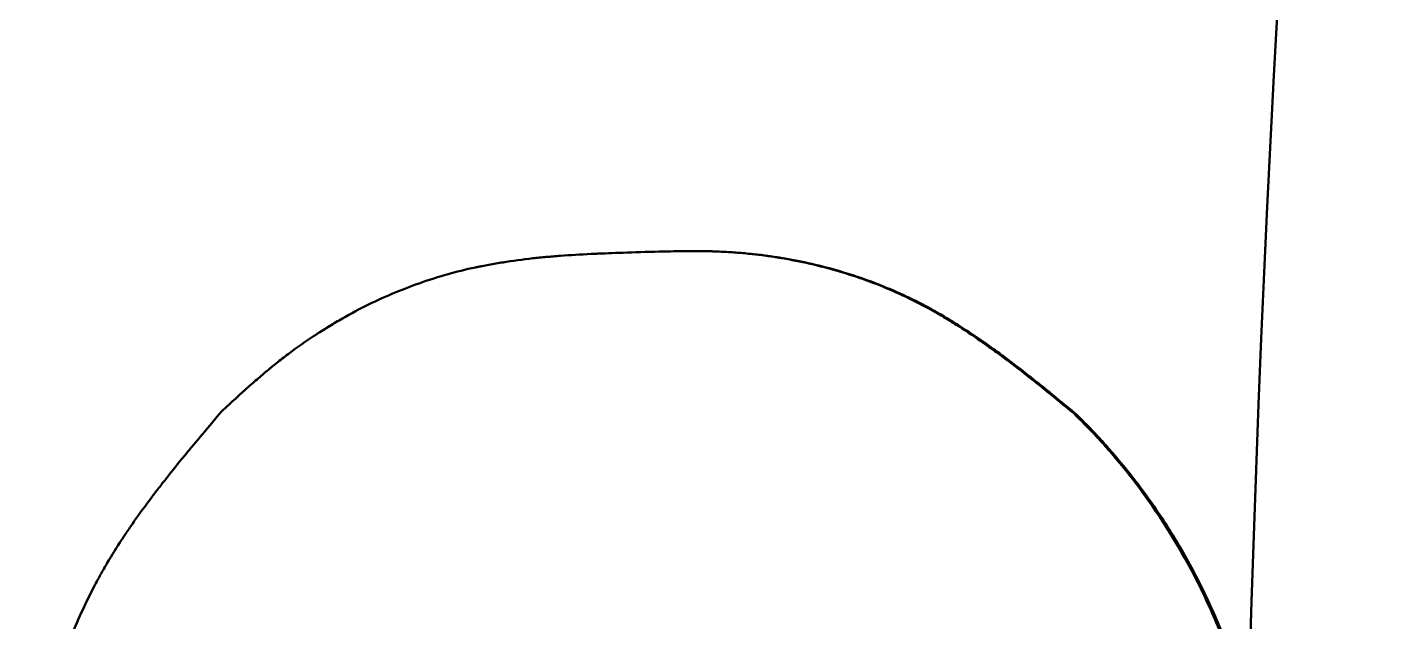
# Model space of a CAD drawing. Header units: millimetres. Extents: x 1510 to 10524, y 7125 to 13164.
# Drawn here: x 5035.53 to 5037.041, y 10711.475 to 10712.131 of the extents above; entities that cross this region are included whole.
import ezdxf

# ---------------------------------------------------------------- set-up
doc = ezdxf.new("R2010")
doc.units = ezdxf.units.MM
doc.header["$LTSCALE"] = 4
doc.layers.add('Visible (ISO)', color=7, linetype='Continuous', lineweight=50)

msp = doc.modelspace()

# ---------------------------------------------------------------- linework, layer by layer
at = {"layer": 'Visible (ISO)'}
for p, q in [((5036.3204, 10711.8816), (5036.3221, 10711.8814)), ((5036.6879, 10711.7047), (5036.6862, 10711.7048))]:
    msp.add_line(p, q, dxfattribs=at)
msp.add_arc((5062.5703, 10710.6982), 25.7, 159.16048, 200.83952, dxfattribs=at)
for points, knots in [([(5035.7453, 10711.7076), (5035.7566, 10711.718), (5035.7647, 10711.7253), (5035.7694, 10711.7296), (5035.7696, 10711.7298), (5035.7702, 10711.7303), (5035.7711, 10711.7311), (5035.7721, 10711.732), (5035.7738, 10711.7335), (5035.7749, 10711.7344), (5035.7781, 10711.7373), (5035.7802, 10711.7391), (5035.7863, 10711.7445), (5035.7902, 10711.7478), (5035.7943, 10711.7512), (5035.7949, 10711.7517), (5035.796, 10711.7526), (5035.7976, 10711.754), (5035.7992, 10711.7553), (5035.8024, 10711.7579), (5035.8046, 10711.7596), (5035.8111, 10711.7647), (5035.8154, 10711.7681), (5035.8285, 10711.7778), (5035.8373, 10711.784), (5035.8473, 10711.7906), (5035.8485, 10711.7914), (5035.8509, 10711.7929), (5035.852, 10711.7937), (5035.8556, 10711.7959), (5035.8579, 10711.7974), (5035.865, 10711.8018), (5035.8697, 10711.8046), (5035.884, 10711.8129), (5035.8936, 10711.8181), (5035.9228, 10711.8327), (5035.9426, 10711.8411), (5035.9729, 10711.8518), (5035.9832, 10711.8551), (5036.0039, 10711.861), (5036.0144, 10711.8636), (5036.0263, 10711.8661), (5036.0274, 10711.8663), (5036.0299, 10711.8669), (5036.0311, 10711.8671), (5036.0349, 10711.8678), (5036.0374, 10711.8683), (5036.0451, 10711.8697), (5036.0503, 10711.8706), (5036.0662, 10711.8731), (5036.0772, 10711.8746), (5036.0889, 10711.8759), (5036.0892, 10711.8759), (5036.0904, 10711.876), (5036.0925, 10711.8763), (5036.0946, 10711.8765), (5036.0983, 10711.8768), (5036.1008, 10711.8771), (5036.1084, 10711.8778), (5036.1136, 10711.8782), (5036.1297, 10711.8794), (5036.1411, 10711.8801), (5036.1533, 10711.8807), (5036.1534, 10711.8807), (5036.1538, 10711.8807), (5036.1546, 10711.8808), (5036.1554, 10711.8808), (5036.1568, 10711.8809), (5036.1578, 10711.8809), (5036.1607, 10711.8811), (5036.1628, 10711.8811), (5036.1695, 10711.8814), (5036.1745, 10711.8816), (5036.1907, 10711.8822), (5036.2035, 10711.8826), (5036.2182, 10711.883)], [0, 0, 0, 0, 0.0625, 0.0625, 0.063477, 0.063477, 0.066406, 0.070312, 0.070312, 0.078125, 0.078125, 0.09375, 0.09375, 0.125, 0.125, 0.128906, 0.128906, 0.132812, 0.140625, 0.140625, 0.15625, 0.15625, 0.1875, 0.1875, 0.25, 0.25, 0.257812, 0.257812, 0.265625, 0.265625, 0.28125, 0.28125, 0.3125, 0.3125, 0.375, 0.375, 0.5, 0.5, 0.5625, 0.5625, 0.625, 0.625, 0.632812, 0.632812, 0.640625, 0.640625, 0.65625, 0.65625, 0.6875, 0.6875, 0.75, 0.75, 0.751953, 0.751953, 0.757812, 0.765625, 0.765625, 0.78125, 0.78125, 0.8125, 0.8125, 0.875, 0.875, 0.875977, 0.875977, 0.878906, 0.882812, 0.882812, 0.890625, 0.890625, 0.90625, 0.90625, 0.9375, 0.9375, 1, 1, 1, 1]), ([(5036.2182, 10711.883), (5036.2325, 10711.8834), (5036.2432, 10711.8836), (5036.2502, 10711.8837), (5036.2504, 10711.8837), (5036.251, 10711.8837), (5036.2513, 10711.8837), (5036.2517, 10711.8838), (5036.2521, 10711.8838), (5036.2524, 10711.8838), (5036.2532, 10711.8838), (5036.2539, 10711.8838), (5036.2546, 10711.8838), (5036.256, 10711.8838), (5036.2575, 10711.8838), (5036.2589, 10711.8838), (5036.2617, 10711.8838), (5036.2644, 10711.8839), (5036.2671, 10711.8838), (5036.2725, 10711.8838), (5036.2775, 10711.8838), (5036.2823, 10711.8837), (5036.2829, 10711.8837), (5036.2837, 10711.8836), (5036.2843, 10711.8836), (5036.285, 10711.8836), (5036.2857, 10711.8836), (5036.2864, 10711.8836), (5036.2877, 10711.8835), (5036.2891, 10711.8835), (5036.2905, 10711.8834), (5036.2932, 10711.8833), (5036.2959, 10711.8832), (5036.2986, 10711.8831), (5036.304, 10711.8828), (5036.3094, 10711.8825), (5036.3147, 10711.8821), (5036.3254, 10711.8812), (5036.3361, 10711.8801), (5036.3466, 10711.8787), (5036.3492, 10711.8783), (5036.352, 10711.8779), (5036.3548, 10711.8775), (5036.3575, 10711.8771), (5036.3602, 10711.8766), (5036.3629, 10711.8762), (5036.3683, 10711.8753), (5036.3737, 10711.8743), (5036.379, 10711.8732), (5036.3897, 10711.8711), (5036.4003, 10711.8687), (5036.4107, 10711.866), (5036.4315, 10711.8606), (5036.4518, 10711.8539), (5036.4715, 10711.8461), (5036.4913, 10711.8382), (5036.5107, 10711.829), (5036.5295, 10711.8185), (5036.5307, 10711.8178), (5036.5317, 10711.8173), (5036.5328, 10711.8167), (5036.5339, 10711.816), (5036.535, 10711.8154), (5036.5361, 10711.8148), (5036.5383, 10711.8135), (5036.5405, 10711.8122), (5036.5428, 10711.8109), (5036.5472, 10711.8082), (5036.5517, 10711.8055), (5036.5562, 10711.8026), (5036.5653, 10711.7969), (5036.5745, 10711.7908), (5036.5839, 10711.7843), (5036.5844, 10711.7839), (5036.5848, 10711.7836), (5036.5853, 10711.7833), (5036.5858, 10711.7829), (5036.5863, 10711.7826), (5036.5868, 10711.7822), (5036.5878, 10711.7815), (5036.5888, 10711.7808), (5036.5899, 10711.7801), (5036.5919, 10711.7787), (5036.5939, 10711.7772), (5036.596, 10711.7757), (5036.6001, 10711.7727), (5036.6043, 10711.7696), (5036.6087, 10711.7664), (5036.6173, 10711.76), (5036.6263, 10711.7531), (5036.6356, 10711.7457), (5036.6362, 10711.7452), (5036.6364, 10711.7451), (5036.6368, 10711.7448), (5036.6372, 10711.7445), (5036.6376, 10711.7441), (5036.638, 10711.7438), (5036.6388, 10711.7432), (5036.6397, 10711.7425), (5036.6405, 10711.7418), (5036.6422, 10711.7405), (5036.644, 10711.7391), (5036.6458, 10711.7376), (5036.6495, 10711.7347), (5036.6534, 10711.7315), (5036.6576, 10711.7281), (5036.666, 10711.7213), (5036.6755, 10711.7135), (5036.6862, 10711.7048)], [0, 0, 0, 0, 0.0625, 0.0625, 0.0625, 0.064453, 0.064453, 0.064453, 0.066406, 0.066406, 0.066406, 0.070312, 0.070312, 0.070312, 0.078125, 0.078125, 0.078125, 0.09375, 0.09375, 0.09375, 0.125, 0.125, 0.125, 0.128906, 0.128906, 0.128906, 0.132812, 0.132812, 0.132812, 0.140625, 0.140625, 0.140625, 0.15625, 0.15625, 0.15625, 0.1875, 0.1875, 0.1875, 0.25, 0.25, 0.25, 0.265625, 0.265625, 0.265625, 0.28125, 0.28125, 0.28125, 0.3125, 0.3125, 0.3125, 0.375, 0.375, 0.375, 0.5, 0.5, 0.5, 0.625, 0.625, 0.625, 0.632812, 0.632812, 0.632812, 0.640625, 0.640625, 0.640625, 0.65625, 0.65625, 0.65625, 0.6875, 0.6875, 0.6875, 0.75, 0.75, 0.75, 0.753906, 0.753906, 0.753906, 0.757812, 0.757812, 0.757812, 0.765625, 0.765625, 0.765625, 0.78125, 0.78125, 0.78125, 0.8125, 0.8125, 0.8125, 0.875, 0.875, 0.875, 0.878906, 0.878906, 0.878906, 0.882812, 0.882812, 0.882812, 0.890625, 0.890625, 0.890625, 0.90625, 0.90625, 0.90625, 0.9375, 0.9375, 0.9375, 1, 1, 1, 1]), ([(5036.3221, 10711.8814), (5036.3256, 10711.8811), (5036.329, 10711.8808), (5036.3325, 10711.8804), (5036.3378, 10711.8799), (5036.3428, 10711.8793), (5036.3483, 10711.8785), (5036.351, 10711.8781), (5036.3538, 10711.8777), (5036.3565, 10711.8773), (5036.3592, 10711.8769), (5036.362, 10711.8765), (5036.3646, 10711.876), (5036.3701, 10711.8751), (5036.3755, 10711.8741), (5036.3808, 10711.8731), (5036.3915, 10711.871), (5036.4019, 10711.8686), (5036.4124, 10711.8659), (5036.4228, 10711.8631), (5036.4331, 10711.8601), (5036.4432, 10711.8568), (5036.4534, 10711.8535), (5036.464, 10711.8496), (5036.4733, 10711.8459), (5036.4917, 10711.8386), (5036.5104, 10711.8299), (5036.5291, 10711.8196), (5036.5298, 10711.8192), (5036.5305, 10711.8188), (5036.5313, 10711.8184), (5036.5324, 10711.8177), (5036.5334, 10711.8171), (5036.5346, 10711.8165), (5036.5356, 10711.8159), (5036.5367, 10711.8153), (5036.5379, 10711.8146), (5036.54, 10711.8134), (5036.5423, 10711.8121), (5036.5445, 10711.8107), (5036.5487, 10711.8082), (5036.553, 10711.8056), (5036.5572, 10711.803), (5036.566, 10711.7974), (5036.5749, 10711.7916), (5036.5838, 10711.7854), (5036.5844, 10711.785), (5036.5851, 10711.7845), (5036.5856, 10711.7842), (5036.5862, 10711.7838), (5036.5866, 10711.7835), (5036.5871, 10711.7831), (5036.5876, 10711.7828), (5036.5881, 10711.7825), (5036.5886, 10711.7821), (5036.5895, 10711.7814), (5036.5905, 10711.7807), (5036.5916, 10711.78), (5036.5935, 10711.7786), (5036.5956, 10711.7771), (5036.5977, 10711.7756), (5036.6019, 10711.7726), (5036.6062, 10711.7694), (5036.6104, 10711.7663), (5036.6188, 10711.76), (5036.6275, 10711.7534), (5036.6365, 10711.7462), (5036.6368, 10711.746), (5036.6372, 10711.7457), (5036.6374, 10711.7456), (5036.6379, 10711.7451), (5036.6381, 10711.745), (5036.6386, 10711.7446), (5036.6389, 10711.7443), (5036.6393, 10711.744), (5036.6398, 10711.7437), (5036.6405, 10711.7431), (5036.6414, 10711.7424), (5036.6422, 10711.7417), (5036.6438, 10711.7404), (5036.6456, 10711.739), (5036.6475, 10711.7375), (5036.6509, 10711.7348), (5036.6549, 10711.7316), (5036.6593, 10711.728), (5036.6678, 10711.7211), (5036.6781, 10711.7127), (5036.6879, 10711.7047)], [0.1984765, 0.1984765, 0.1984765, 0.1984765, 0.21875, 0.21875, 0.21875, 0.25, 0.25, 0.25, 0.2651357, 0.2651357, 0.2651357, 0.2805214, 0.2805214, 0.2805214, 0.3118446, 0.3118446, 0.3118446, 0.3750122, 0.3750122, 0.3750122, 0.4375, 0.4375, 0.4375, 0.5, 0.5, 0.5, 0.625, 0.625, 0.625, 0.6298656, 0.6298656, 0.6298656, 0.6375061, 0.6375061, 0.6375061, 0.6449936, 0.6449936, 0.6449936, 0.6596991, 0.6596991, 0.6596991, 0.6875, 0.6875, 0.6875, 0.7460937, 0.7460937, 0.7460937, 0.75, 0.75, 0.75, 0.75451, 0.75451, 0.75451, 0.758825, 0.758825, 0.758825, 0.7670284, 0.7670284, 0.7670284, 0.7824237, 0.7824237, 0.7824237, 0.812512, 0.812512, 0.812512, 0.8730469, 0.8730469, 0.8730469, 0.875, 0.875, 0.875, 0.8806275, 0.8806275, 0.8806275, 0.8858464, 0.8858464, 0.8858464, 0.8954192, 0.8954192, 0.8954192, 0.9124125, 0.9124125, 0.9124125, 0.9423126, 0.9423126, 0.9423126, 1, 1, 1, 1]), ([(5035.6363, 10710.8212), (5035.6299, 10710.8317), (5035.6248, 10710.8403), (5035.6211, 10710.847), (5035.6208, 10710.8474), (5035.6205, 10710.848), (5035.6201, 10710.8486), (5035.6198, 10710.8491), (5035.6195, 10710.8497), (5035.6192, 10710.8502), (5035.6186, 10710.8513), (5035.618, 10710.8524), (5035.6174, 10710.8535), (5035.6162, 10710.8557), (5035.615, 10710.8579), (5035.6138, 10710.8601), (5035.6115, 10710.8645), (5035.6092, 10710.8689), (5035.6069, 10710.8734), (5035.5978, 10710.8913), (5035.5895, 10710.9095), (5035.5819, 10710.9283), (5035.5668, 10710.9657), (5035.5549, 10711.0042), (5035.5463, 10711.0436), (5035.5442, 10711.0534), (5035.5423, 10711.0632), (5035.5405, 10711.0731), (5035.5388, 10711.0829), (5035.5373, 10711.0929), (5035.536, 10711.1028), (5035.5334, 10711.1227), (5035.5317, 10711.1428), (5035.5308, 10711.1631), (5035.5305, 10711.1682), (5035.5304, 10711.1731), (5035.5302, 10711.1782), (5035.5301, 10711.1832), (5035.53, 10711.1882), (5035.53, 10711.1932), (5035.53, 10711.2033), (5035.5301, 10711.2133), (5035.5305, 10711.2234), (5035.5312, 10711.2435), (5035.5328, 10711.2637), (5035.5352, 10711.2839), (5035.5358, 10711.2889), (5035.5364, 10711.2941), (5035.5371, 10711.2992), (5035.5379, 10711.3043), (5035.5386, 10711.3094), (5035.5394, 10711.3144), (5035.541, 10711.3245), (5035.5428, 10711.3345), (5035.5449, 10711.3444), (5035.5489, 10711.3642), (5035.5537, 10711.3837), (5035.5593, 10711.4027), (5035.5596, 10711.4039), (5035.56, 10711.4052), (5035.5604, 10711.4064), (5035.5608, 10711.4076), (5035.5611, 10711.4089), (5035.5615, 10711.4101), (5035.5623, 10711.4126), (5035.563, 10711.415), (5035.5638, 10711.4175), (5035.5654, 10711.4224), (5035.567, 10711.4273), (5035.5687, 10711.4321), (5035.572, 10711.4417), (5035.5756, 10711.4512), (5035.5793, 10711.4605), (5035.5868, 10711.4791), (5035.595, 10711.497), (5035.6041, 10711.5142), (5035.6052, 10711.5164), (5035.6063, 10711.5184), (5035.6074, 10711.5205), (5035.6086, 10711.5226), (5035.6097, 10711.5247), (5035.6109, 10711.5268), (5035.6133, 10711.5311), (5035.6157, 10711.5353), (5035.6183, 10711.5396), (5035.6233, 10711.5482), (5035.6287, 10711.5568), (5035.6345, 10711.5656), (5035.6348, 10711.5661), (5035.6351, 10711.5665), (5035.6354, 10711.567), (5035.6357, 10711.5675), (5035.6361, 10711.568), (5035.6364, 10711.5685), (5035.637, 10711.5694), (5035.6377, 10711.5704), (5035.6383, 10711.5714), (5035.6396, 10711.5734), (5035.641, 10711.5753), (5035.6423, 10711.5773), (5035.645, 10711.5813), (5035.6478, 10711.5853), (5035.6507, 10711.5893), (5035.6565, 10711.5975), (5035.6626, 10711.6058), (5035.6691, 10711.6143), (5035.6695, 10711.6149), (5035.6697, 10711.6152), (5035.6701, 10711.6157), (5035.6704, 10711.6161), (5035.6707, 10711.6165), (5035.6711, 10711.617), (5035.6717, 10711.6179), (5035.6724, 10711.6188), (5035.6731, 10711.6197), (5035.6745, 10711.6215), (5035.6759, 10711.6233), (5035.6773, 10711.6251), (5035.6802, 10711.6288), (5035.6832, 10711.6326), (5035.6863, 10711.6366), (5035.6926, 10711.6444), (5035.6993, 10711.6527), (5035.7065, 10711.6614), (5035.7065, 10711.6615), (5035.7065, 10711.6615), (5035.7066, 10711.6615), (5035.7068, 10711.6618), (5035.7073, 10711.6624), (5035.7077, 10711.6629), (5035.7082, 10711.6635), (5035.7086, 10711.664), (5035.7091, 10711.6646), (5035.7101, 10711.6658), (5035.7112, 10711.6672), (5035.7124, 10711.6686), (5035.7148, 10711.6715), (5035.7177, 10711.6749), (5035.7209, 10711.6787), (5035.7274, 10711.6864), (5035.7355, 10711.6961), (5035.7453, 10711.7076)], [0, 0, 0, 0, 0.03125, 0.03125, 0.03125, 0.033203, 0.033203, 0.033203, 0.035156, 0.035156, 0.035156, 0.039062, 0.039062, 0.039062, 0.046875, 0.046875, 0.046875, 0.0625, 0.0625, 0.0625, 0.125, 0.125, 0.125, 0.25, 0.25, 0.25, 0.28125, 0.28125, 0.28125, 0.3125, 0.3125, 0.3125, 0.375, 0.375, 0.375, 0.390625, 0.390625, 0.390625, 0.40625, 0.40625, 0.40625, 0.4375, 0.4375, 0.4375, 0.5, 0.5, 0.5, 0.515625, 0.515625, 0.515625, 0.53125, 0.53125, 0.53125, 0.5625, 0.5625, 0.5625, 0.625, 0.625, 0.625, 0.628906, 0.628906, 0.628906, 0.632812, 0.632812, 0.632812, 0.640625, 0.640625, 0.640625, 0.65625, 0.65625, 0.65625, 0.6875, 0.6875, 0.6875, 0.75, 0.75, 0.75, 0.757812, 0.757812, 0.757812, 0.765625, 0.765625, 0.765625, 0.78125, 0.78125, 0.78125, 0.8125, 0.8125, 0.8125, 0.814453, 0.814453, 0.814453, 0.816406, 0.816406, 0.816406, 0.820312, 0.820312, 0.820312, 0.828125, 0.828125, 0.828125, 0.84375, 0.84375, 0.84375, 0.875, 0.875, 0.875, 0.876953, 0.876953, 0.876953, 0.878906, 0.878906, 0.878906, 0.882812, 0.882812, 0.882812, 0.890625, 0.890625, 0.890625, 0.90625, 0.90625, 0.90625, 0.9375, 0.9375, 0.9375, 0.937744, 0.937744, 0.937744, 0.941406, 0.941406, 0.941406, 0.945312, 0.945312, 0.945312, 0.953125, 0.953125, 0.953125, 0.96875, 0.96875, 0.96875, 1, 1, 1, 1]), ([(5036.6862, 10711.7048), (5036.6947, 10711.6964), (5036.7017, 10711.6894), (5036.7071, 10711.6836), (5036.7075, 10711.6832), (5036.708, 10711.6827), (5036.7084, 10711.6823), (5036.7088, 10711.6818), (5036.7092, 10711.6813), (5036.7097, 10711.6809), (5036.7105, 10711.68), (5036.7114, 10711.6791), (5036.7122, 10711.6782), (5036.7139, 10711.6763), (5036.7156, 10711.6745), (5036.7173, 10711.6727), (5036.7206, 10711.669), (5036.7239, 10711.6652), (5036.7272, 10711.6614), (5036.7403, 10711.6463), (5036.7527, 10711.6307), (5036.7645, 10711.6144), (5036.788, 10711.5819), (5036.8088, 10711.5475), (5036.8265, 10711.5114), (5036.8309, 10711.5024), (5036.8351, 10711.4934), (5036.8391, 10711.4842), (5036.8432, 10711.4751), (5036.847, 10711.4658), (5036.8506, 10711.4565), (5036.8579, 10711.4378), (5036.8644, 10711.4188), (5036.8701, 10711.3993), (5036.873, 10711.3896), (5036.8756, 10711.3801), (5036.8781, 10711.3703), (5036.8784, 10711.3691), (5036.8787, 10711.3678), (5036.879, 10711.3666)], [0, 0, 0, 0, 0.03125, 0.03125, 0.03125, 0.0332031, 0.0332031, 0.0332031, 0.0351562, 0.0351562, 0.0351562, 0.0390625, 0.0390625, 0.0390625, 0.046875, 0.046875, 0.046875, 0.0625, 0.0625, 0.0625, 0.125, 0.125, 0.125, 0.25, 0.25, 0.25, 0.28125, 0.28125, 0.28125, 0.3125, 0.3125, 0.3125, 0.375, 0.375, 0.375, 0.40625, 0.40625, 0.40625, 0.4102352, 0.4102352, 0.4102352, 0.4102352]), ([(5036.6879, 10711.7047), (5036.6922, 10711.7005), (5036.696, 10711.6966), (5036.6995, 10711.6931), (5036.7026, 10711.69), (5036.7053, 10711.6872), (5036.7078, 10711.6846), (5036.7081, 10711.6842), (5036.7084, 10711.6839), (5036.7088, 10711.6835), (5036.7092, 10711.6831), (5036.7097, 10711.6826), (5036.7101, 10711.6821), (5036.7106, 10711.6817), (5036.711, 10711.6812), (5036.7114, 10711.6808), (5036.7123, 10711.6798), (5036.7131, 10711.6789), (5036.7139, 10711.678), (5036.7158, 10711.6761), (5036.7174, 10711.6743), (5036.719, 10711.6725), (5036.7224, 10711.6688), (5036.7254, 10711.6653), (5036.7289, 10711.6613), (5036.742, 10711.6462), (5036.7544, 10711.6306), (5036.7662, 10711.6143), (5036.778, 10711.598), (5036.7891, 10711.5813), (5036.7994, 10711.5641), (5036.8098, 10711.547), (5036.8194, 10711.5292), (5036.8282, 10711.5113), (5036.8327, 10711.5023), (5036.8368, 10711.4933), (5036.8409, 10711.4841), (5036.8449, 10711.475), (5036.8487, 10711.4657), (5036.8524, 10711.4564), (5036.8596, 10711.4377), (5036.8662, 10711.4185), (5036.8719, 10711.3992), (5036.8745, 10711.3904), (5036.8769, 10711.3817), (5036.8792, 10711.3728)], [0, 0, 0, 0, 0.015625, 0.015625, 0.015625, 0.0292433, 0.0292433, 0.0292433, 0.03125, 0.03125, 0.03125, 0.0328366, 0.0328366, 0.0328366, 0.0344887, 0.0344887, 0.0344887, 0.0379968, 0.0379968, 0.0379968, 0.0458017, 0.0458017, 0.0458017, 0.0625, 0.0625, 0.0625, 0.125, 0.125, 0.125, 0.1875, 0.1875, 0.1875, 0.25, 0.25, 0.25, 0.2812966, 0.2812966, 0.2812966, 0.3125004, 0.3125004, 0.3125004, 0.375, 0.375, 0.375, 0.4035941, 0.4035941, 0.4035941, 0.4035941])]:
    msp.add_open_spline(points, degree=3, knots=knots, dxfattribs=at)

doc.saveas('drawing.dxf')
